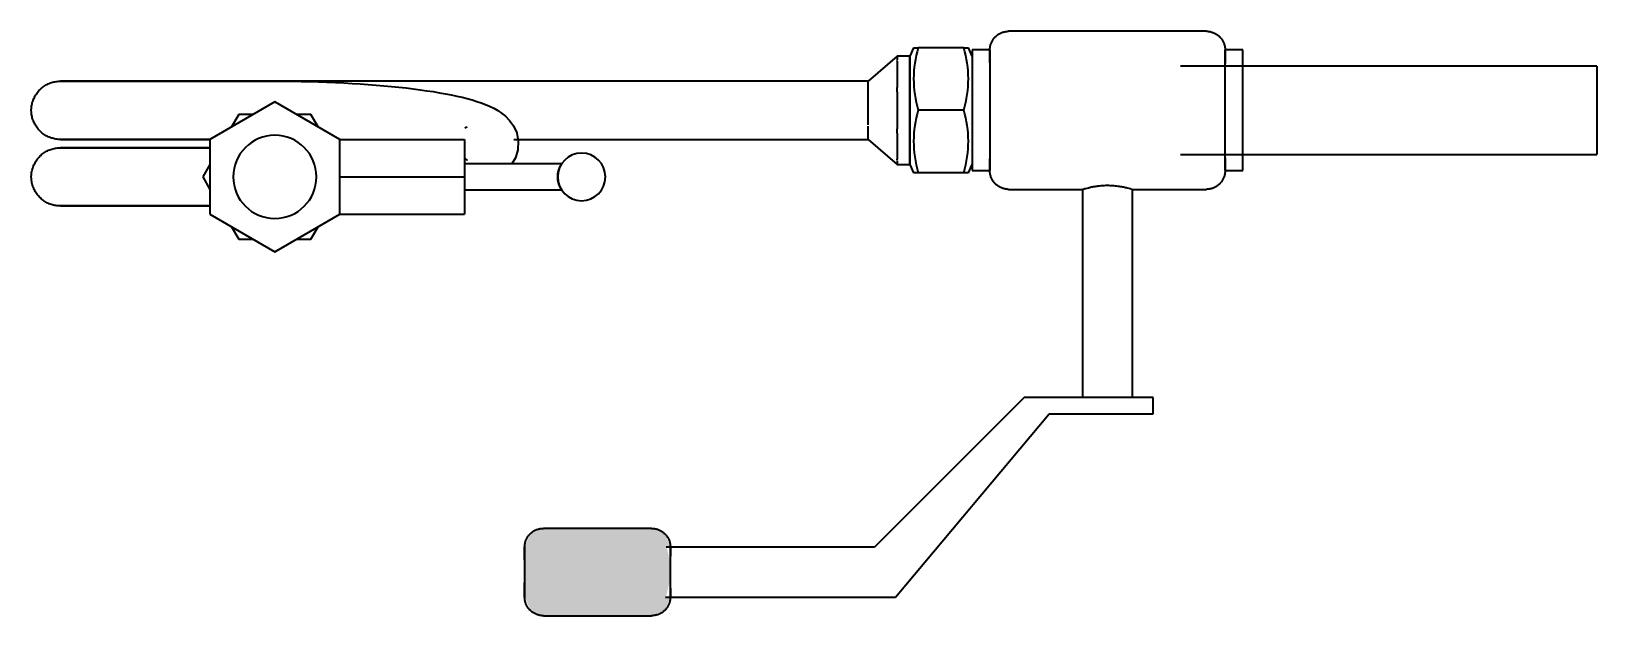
# Model space of a CAD drawing. Header units: millimetres. Extents: x -11989 to -4071, y -1478 to 4600.
# Drawn here: x -9270.4 to -8894.4, y 3914 to 4054.5 of the extents above; entities that cross this region are included whole.
import ezdxf

# ---------------------------------------------------------------- set-up
doc = ezdxf.new("R2010")
doc.units = ezdxf.units.MM
doc.layers.add('P-PIPE', color=7, linetype='Continuous', lineweight=35)

# ---------------------------------------------------------------- blocks, each defined once
blk = doc.blocks.new('Закладная угловая СГК _с перкинсом_ - Закладная угловая СГК _с перкинсом_-V35-Разрез 4')
at = {"layer": 'P-PIPE', "true_color": 0xff8000}
for points in [[(-9147.43, 3914), (-9147.43, 3935), (-9150.61, 3933.68), (-9151.93, 3930.5), (-9151.93, 3918.5), (-9151.62, 3918.02), (-9150.61, 3915.32), (-9150.08, 3915.1)], [(-9147.43, 3914), (-9121.43, 3914), (-9121.43, 3935), (-9147.43, 3935), (-9147.43, 3915.41)], [(-9121.43, 3914), (-9118.25, 3915.32), (-9116.93, 3918.5), (-9117.94, 3918.72), (-9117.16, 3921.8), (-9117.05, 3923.01), (-9117.05, 3927), (-9117.68, 3930.02), (-9117.95, 3930.5), (-9116.93, 3930.5), (-9118.25, 3933.68), (-9121.43, 3935), (-9121.43, 3915.41)]]:
    blk.add_hatch(color=30, dxfattribs=at).paths.add_polyline_path(points)
at = {"layer": 'P-PIPE'}
for p, q in [((-8988.18, 4054.5), (-9035.68, 4054.5)), ((-9058.5, 4050.5), (-9059.43, 4048.5)), ((-9046.43, 4050.5), (-9057.43, 4050.5)), ((-9044.43, 4048.5), (-9045.35, 4050.5)), ((-9040.18, 4050), (-9044.43, 4050)), ((-9044.43, 4050), (-9044.43, 4021)), ((-9040.18, 4050), (-9040.18, 4021)), ((-8979.43, 4050), (-8983.68, 4050)), ((-8983.68, 4021), (-8983.68, 4050)), ((-8979.43, 4021), (-8979.43, 4050)), ((-9062.43, 4048.5), (-9069.43, 4042.5)), ((-9059.43, 4048.5), (-9062.43, 4048.5)), ((-9062.43, 4048.5), (-9062.43, 4047.61)), ((-9062.43, 4047.28), (-9062.43, 4047.51)), ((-9062.43, 4047.28), (-9062.43, 4040.99)), ((-9059.43, 4022.5), (-9059.43, 4048.5)), ((-9059.43, 4048.5), (-9059.43, 4035.5)), ((-8894.43, 4046.15), (-8994.43, 4046.15)), ((-8894.43, 4046.15), (-8894.43, 4035.5)), ((-9069.43, 4042.5), (-9211.93, 4042.5)), ((-9069.43, 4042.16), (-9069.43, 4042.5)), ((-9069.43, 4039.07), (-9069.43, 4042.16)), ((-9069.43, 4031.98), (-9069.43, 4039.02)), ((-9062.43, 4039.94), (-9062.43, 4041)), ((-9062.43, 4039.95), (-9062.43, 4031.05)), ((-9211.93, 4037.5), (-9227.52, 4028.5)), ((-9220.59, 4034.5), (-9222.32, 4031.5)), ((-9217.12, 4034.5), (-9220.59, 4034.5)), ((-9196.34, 4028.5), (-9211.93, 4037.5)), ((-9203.27, 4034.5), (-9206.73, 4034.5)), ((-9201.54, 4031.5), (-9203.27, 4034.5)), ((-9059.43, 4035.5), (-9059.43, 4022.5)), ((-9046.43, 4035.5), (-9057.43, 4035.5)), ((-8894.43, 4035.5), (-8894.43, 4024.85)), ((-9069.43, 4028.5), (-9069.43, 4031.7)), ((-9062.43, 4030), (-9062.43, 4031.06)), ((-9227.52, 4028.5), (-9227.52, 4010.5)), ((-9196.34, 4028.5), (-9166.34, 4028.5)), ((-9196.34, 4010.5), (-9196.34, 4028.5)), ((-9166.34, 4028.5), (-9166.34, 4019.5)), ((-9154.51, 4028.5), (-9069.43, 4028.5)), ((-9069.43, 4028.5), (-9062.43, 4022.5)), ((-9062.43, 4030.01), (-9062.43, 4023.72)), ((-9062.43, 4023.48), (-9062.43, 4023.72)), ((-9062.43, 4023.39), (-9062.43, 4022.5)), ((-8994.43, 4024.85), (-8894.43, 4024.85)), ((-9227.52, 4022.5), (-9229.25, 4019.5)), ((-9229.25, 4019.5), (-9227.52, 4016.5)), ((-9196.34, 4019.5), (-9166.34, 4019.5)), ((-9143.04, 4022.65), (-9166.34, 4022.65)), ((-9166.34, 4019.5), (-9166.34, 4010.5)), ((-9062.43, 4022.5), (-9059.43, 4022.5)), ((-9059.43, 4022.5), (-9058.5, 4020.5)), ((-9046.43, 4020.5), (-9057.43, 4020.5)), ((-9045.35, 4020.5), (-9044.43, 4022.5)), ((-9044.43, 4021), (-9040.18, 4021)), ((-8983.68, 4021), (-8979.43, 4021)), ((-9166.34, 4016.35), (-9143.04, 4016.35)), ((-9035.68, 4016.5), (-9017.93, 4016.5)), ((-9017.93, 4016.5), (-9017.93, 3966.5)), ((-9005.93, 4016.5), (-8988.18, 4016.5)), ((-9005.93, 3966.5), (-9005.93, 4016.5)), ((-9227.52, 4010.5), (-9211.93, 4001.5)), ((-9211.93, 4001.5), (-9196.34, 4010.5)), ((-9196.34, 4010.5), (-9166.34, 4010.5)), ((-9222.32, 4007.5), (-9220.59, 4004.5)), ((-9220.59, 4004.5), (-9217.12, 4004.5)), ((-9206.73, 4004.5), (-9203.27, 4004.5)), ((-9203.27, 4004.5), (-9201.54, 4007.5)), ((-9031.93, 3966.5), (-9067.93, 3930.5)), ((-9000.93, 3966.5), (-9031.93, 3966.5)), ((-9000.93, 3962.5), (-9000.93, 3966.5)), ((-9062.85, 3918.5), (-9025.93, 3962.5)), ((-9025.93, 3962.5), (-9000.93, 3962.5)), ((-9121.43, 3935), (-9147.43, 3935)), ((-9067.93, 3930.5), (-9117.95, 3930.5)), ((-9118.12, 3918.5), (-9062.85, 3918.5)), ((-9147.43, 3914), (-9121.43, 3914))]:
    blk.add_line(p, q, dxfattribs=at)
at = {"layer": 'P-PIPE', "flags": 128}
for points in [[(-9040.18, 4050), (-9040.17, 4050.18), (-9040.16, 4050.36), (-9040.15, 4050.54), (-9040.12, 4050.72), (-9040.09, 4050.89), (-9040.05, 4051.07), (-9040, 4051.24), (-9039.95, 4051.42), (-9039.89, 4051.59), (-9039.82, 4051.75), (-9039.75, 4051.92), (-9039.67, 4052.08), (-9039.58, 4052.24), (-9039.49, 4052.39), (-9039.39, 4052.54), (-9039.29, 4052.69), (-9039.18, 4052.83), (-9039.06, 4052.97), (-9038.94, 4053.1), (-9038.81, 4053.23), (-9038.68, 4053.35), (-9038.55, 4053.47), (-9038.4, 4053.58), (-9038.26, 4053.69), (-9038.11, 4053.79), (-9037.96, 4053.88), (-9037.8, 4053.97), (-9037.64, 4054.05), (-9037.48, 4054.13), (-9037.31, 4054.19), (-9037.14, 4054.26), (-9036.97, 4054.31), (-9036.8, 4054.36), (-9036.62, 4054.4), (-9036.44, 4054.43), (-9036.27, 4054.46), (-9036.09, 4054.48), (-9035.91, 4054.49), (-9035.73, 4054.5), (-9035.68, 4054.5)], [(-8988.18, 4054.5), (-8988, 4054.5), (-8987.82, 4054.49), (-8987.64, 4054.47), (-8987.46, 4054.44), (-8987.28, 4054.41), (-8987.11, 4054.37), (-8986.93, 4054.32), (-8986.76, 4054.27), (-8986.59, 4054.21), (-8986.43, 4054.14), (-8986.26, 4054.07), (-8986.1, 4053.99), (-8985.94, 4053.91), (-8985.79, 4053.81), (-8985.64, 4053.71), (-8985.49, 4053.61), (-8985.35, 4053.5), (-8985.21, 4053.38), (-8985.08, 4053.26), (-8984.95, 4053.14), (-8984.83, 4053), (-8984.71, 4052.87), (-8984.6, 4052.73), (-8984.49, 4052.58), (-8984.39, 4052.43), (-8984.3, 4052.28), (-8984.21, 4052.12), (-8984.13, 4051.96), (-8984.05, 4051.8), (-8983.98, 4051.63), (-8983.92, 4051.46), (-8983.87, 4051.29), (-8983.82, 4051.12), (-8983.78, 4050.94), (-8983.74, 4050.76), (-8983.72, 4050.59), (-8983.7, 4050.41), (-8983.68, 4050.23), (-8983.68, 4050.05), (-8983.68, 4050)], [(-9040.18, 4046.94), (-9040.18, 4047.29), (-9040.18, 4047.62), (-9040.18, 4047.92), (-9040.18, 4048.21), (-9040.18, 4048.48), (-9040.18, 4048.73), (-9040.18, 4048.96), (-9040.18, 4049.16), (-9040.18, 4049.35), (-9040.18, 4049.51), (-9040.18, 4049.65), (-9040.18, 4049.76), (-9040.18, 4049.85), (-9040.18, 4049.93), (-9040.18, 4049.97), (-9040.18, 4050), (-9040.18, 4050)], [(-9040.18, 4050), (-9040.18, 4049.99), (-9040.18, 4049.95), (-9040.18, 4049.9), (-9040.18, 4049.81), (-9040.18, 4049.71), (-9040.18, 4049.58), (-9040.18, 4049.44), (-9040.18, 4049.26), (-9040.18, 4049.07), (-9040.18, 4048.86), (-9040.18, 4048.62), (-9040.18, 4048.36), (-9040.18, 4048.08), (-9040.18, 4047.79), (-9040.18, 4047.47), (-9040.18, 4047.13), (-9040.18, 4046.77), (-9040.18, 4046.4), (-9040.18, 4046.01), (-9040.18, 4045.6), (-9040.18, 4045.18), (-9040.18, 4044.74), (-9040.18, 4044.28), (-9040.18, 4043.82), (-9040.18, 4043.33), (-9040.18, 4042.84), (-9040.18, 4042.33), (-9040.18, 4041.82), (-9040.18, 4041.29), (-9040.18, 4040.75), (-9040.18, 4040.21), (-9040.18, 4039.66), (-9040.18, 4039.1), (-9040.18, 4038.53), (-9040.18, 4037.96), (-9040.18, 4037.39), (-9040.18, 4036.81), (-9040.18, 4036.24), (-9040.18, 4035.66), (-9040.18, 4035.08), (-9040.18, 4034.5), (-9040.18, 4033.92), (-9040.18, 4033.34), (-9040.18, 4032.77), (-9040.18, 4032.21), (-9040.18, 4031.64), (-9040.18, 4031.09), (-9040.18, 4030.54), (-9040.18, 4030), (-9040.18, 4029.47), (-9040.18, 4028.94), (-9040.18, 4028.43), (-9040.18, 4027.93), (-9040.18, 4027.44), (-9040.18, 4026.97), (-9040.18, 4026.5), (-9040.18, 4026.06), (-9040.18, 4025.62), (-9040.18, 4025.21), (-9040.18, 4024.81), (-9040.18, 4024.42), (-9040.18, 4024.06), (-9040.18, 4023.71), (-9040.18, 4023.38), (-9040.18, 4023.08), (-9040.18, 4022.79), (-9040.18, 4022.52), (-9040.18, 4022.27), (-9040.18, 4022.04), (-9040.18, 4021.84), (-9040.18, 4021.65), (-9040.18, 4021.49), (-9040.18, 4021.35), (-9040.18, 4021.24), (-9040.18, 4021.15), (-9040.18, 4021.07), (-9040.18, 4021.03), (-9040.18, 4021), (-9040.18, 4021)], [(-8983.68, 4050), (-8983.68, 4049.99), (-8983.68, 4049.95), (-8983.68, 4049.9), (-8983.68, 4049.81), (-8983.68, 4049.71), (-8983.68, 4049.58), (-8983.68, 4049.44), (-8983.68, 4049.26), (-8983.68, 4049.07), (-8983.68, 4048.86), (-8983.68, 4048.62), (-8983.68, 4048.36), (-8983.68, 4048.08), (-8983.68, 4047.79), (-8983.68, 4047.47), (-8983.68, 4047.13), (-8983.68, 4046.77)], [(-8983.68, 4021), (-8983.68, 4021.01), (-8983.68, 4021.05), (-8983.68, 4021.1), (-8983.68, 4021.19), (-8983.68, 4021.29), (-8983.68, 4021.42), (-8983.68, 4021.56), (-8983.68, 4021.74), (-8983.68, 4021.93), (-8983.68, 4022.14), (-8983.68, 4022.38), (-8983.68, 4022.64), (-8983.68, 4022.92), (-8983.68, 4023.21), (-8983.68, 4023.53), (-8983.68, 4023.87), (-8983.68, 4024.23), (-8983.68, 4024.6), (-8983.68, 4024.99), (-8983.68, 4025.4), (-8983.68, 4025.82), (-8983.68, 4026.26), (-8983.68, 4026.72), (-8983.68, 4027.18), (-8983.68, 4027.67), (-8983.68, 4028.16), (-8983.68, 4028.67), (-8983.68, 4029.18), (-8983.68, 4029.71), (-8983.68, 4030.25), (-8983.68, 4030.79), (-8983.68, 4031.34), (-8983.68, 4031.9), (-8983.68, 4032.47), (-8983.68, 4033.04), (-8983.68, 4033.61), (-8983.68, 4034.19), (-8983.68, 4034.76), (-8983.68, 4035.34), (-8983.68, 4035.92), (-8983.68, 4036.5), (-8983.68, 4037.08), (-8983.68, 4037.66), (-8983.68, 4038.23), (-8983.68, 4038.79), (-8983.68, 4039.36), (-8983.68, 4039.91), (-8983.68, 4040.46), (-8983.68, 4041), (-8983.68, 4041.53), (-8983.68, 4042.06), (-8983.68, 4042.57), (-8983.68, 4043.07), (-8983.68, 4043.56), (-8983.68, 4044.03), (-8983.68, 4044.5), (-8983.68, 4044.94), (-8983.68, 4045.38), (-8983.68, 4045.79), (-8983.68, 4046.19), (-8983.68, 4046.58), (-8983.68, 4046.94), (-8983.68, 4047.29), (-8983.68, 4047.62), (-8983.68, 4047.92), (-8983.68, 4048.21), (-8983.68, 4048.48), (-8983.68, 4048.73), (-8983.68, 4048.96), (-8983.68, 4049.16), (-8983.68, 4049.35), (-8983.68, 4049.51), (-8983.68, 4049.65), (-8983.68, 4049.76), (-8983.68, 4049.85), (-8983.68, 4049.93), (-8983.68, 4049.97), (-8983.68, 4050), (-8983.68, 4050)], [(-9265.58, 4028.84), (-9265.84, 4028.93), (-9266.1, 4029.03), (-9266.36, 4029.14), (-9266.61, 4029.27), (-9266.86, 4029.4), (-9267.1, 4029.54), (-9267.33, 4029.69), (-9267.56, 4029.85), (-9267.79, 4030.02), (-9268, 4030.2), (-9268.21, 4030.39), (-9268.41, 4030.58), (-9268.6, 4030.79), (-9268.79, 4031), (-9268.96, 4031.21), (-9269.13, 4031.44), (-9269.29, 4031.67), (-9269.44, 4031.91), (-9269.58, 4032.15), (-9269.7, 4032.4), (-9269.82, 4032.65), (-9269.93, 4032.91), (-9270.03, 4033.17), (-9270.12, 4033.44), (-9270.2, 4033.71), (-9270.26, 4033.98), (-9270.32, 4034.25), (-9270.36, 4034.53), (-9270.39, 4034.81), (-9270.42, 4035.09), (-9270.43, 4035.37), (-9270.43, 4035.65), (-9270.42, 4035.93), (-9270.39, 4036.21), (-9270.36, 4036.48), (-9270.31, 4036.76), (-9270.26, 4037.04), (-9270.19, 4037.31), (-9270.11, 4037.58), (-9270.02, 4037.84), (-9269.93, 4038.1), (-9269.82, 4038.36), (-9269.7, 4038.61), (-9269.57, 4038.86), (-9269.43, 4039.11), (-9269.28, 4039.34), (-9269.12, 4039.57), (-9268.95, 4039.8), (-9268.78, 4040.02), (-9268.59, 4040.23), (-9268.4, 4040.43), (-9268.2, 4040.62), (-9267.99, 4040.81), (-9267.77, 4040.99), (-9267.55, 4041.16), (-9267.32, 4041.32), (-9267.08, 4041.47), (-9266.84, 4041.61), (-9266.6, 4041.74), (-9266.34, 4041.86), (-9266.09, 4041.98), (-9265.83, 4042.08), (-9265.56, 4042.17), (-9265.29, 4042.25), (-9265.02, 4042.32), (-9264.75, 4042.37), (-9264.47, 4042.42), (-9264.19, 4042.46), (-9263.92, 4042.48), (-9263.64, 4042.5), (-9263.43, 4042.5)], [(-9211.93, 4042.5), (-9213.99, 4042.5), (-9216.04, 4042.5), (-9218.09, 4042.5), (-9220.13, 4042.5), (-9222.16, 4042.5), (-9224.17, 4042.5), (-9226.16, 4042.5), (-9228.13, 4042.5), (-9230.07, 4042.5), (-9231.98, 4042.5), (-9233.86, 4042.5), (-9235.71, 4042.5), (-9237.52, 4042.5), (-9239.28, 4042.5), (-9241.01, 4042.5), (-9242.68, 4042.5), (-9244.31, 4042.5), (-9245.89, 4042.5), (-9247.41, 4042.5), (-9248.87, 4042.5), (-9250.28, 4042.5), (-9251.62, 4042.5), (-9252.9, 4042.5), (-9254.12, 4042.5), (-9255.26, 4042.5), (-9256.34, 4042.5), (-9257.35, 4042.5), (-9258.28, 4042.5), (-9259.14, 4042.5), (-9259.93, 4042.5), (-9260.64, 4042.5), (-9261.27, 4042.5), (-9261.82, 4042.5), (-9262.29, 4042.5), (-9262.68, 4042.5), (-9262.99, 4042.5), (-9263.22, 4042.5), (-9263.36, 4042.5), (-9263.43, 4042.5), (-9263.43, 4042.5)], [(-9263.43, 4042.5), (-9263.39, 4042.5), (-9263.26, 4042.5), (-9263.06, 4042.5), (-9262.77, 4042.5), (-9262.4, 4042.5), (-9261.95, 4042.5), (-9261.42, 4042.5), (-9260.81, 4042.5), (-9260.13, 4042.5), (-9259.36, 4042.5), (-9258.52, 4042.5), (-9257.61, 4042.5), (-9256.62, 4042.5), (-9255.56, 4042.5), (-9254.43, 4042.5), (-9253.24, 4042.5), (-9251.97, 4042.5), (-9250.65, 4042.5), (-9249.26, 4042.5), (-9247.81, 4042.5), (-9246.3, 4042.5), (-9244.74, 4042.5), (-9243.13, 4042.5), (-9241.46, 4042.5), (-9239.75, 4042.5), (-9238, 4042.5), (-9236.2, 4042.5), (-9234.37, 4042.5), (-9232.49, 4042.5), (-9230.59, 4042.5), (-9228.66, 4042.5), (-9226.69, 4042.5), (-9224.71, 4042.5), (-9222.7, 4042.5), (-9220.68, 4042.5), (-9218.65, 4042.5), (-9216.6, 4042.5), (-9214.54, 4042.5), (-9212.48, 4042.5), (-9211.93, 4042.5)], [(-9211.93, 4042.5), (-9209.83, 4042.49), (-9207.73, 4042.47), (-9205.63, 4042.44), (-9203.55, 4042.4), (-9201.48, 4042.34), (-9199.42, 4042.27), (-9197.38, 4042.18), (-9195.37, 4042.08), (-9193.38, 4041.98), (-9191.42, 4041.85), (-9189.48, 4041.72), (-9187.58, 4041.57), (-9185.72, 4041.42), (-9183.89, 4041.25), (-9182.11, 4041.06), (-9180.37, 4040.87), (-9178.67, 4040.67), (-9177.03, 4040.45), (-9175.43, 4040.22), (-9173.88, 4039.99), (-9172.39, 4039.74), (-9170.94, 4039.48), (-9169.56, 4039.21), (-9168.23, 4038.92), (-9166.95, 4038.63), (-9165.73, 4038.32), (-9164.56, 4037.99), (-9163.44, 4037.65), (-9162.36, 4037.29), (-9161.33, 4036.9), (-9160.34, 4036.48), (-9159.37, 4036.01), (-9158.41, 4035.47), (-9157.46, 4034.84), (-9156.5, 4034.06), (-9155.53, 4033.07), (-9154.6, 4031.76), (-9153.84, 4030.08), (-9153.45, 4028.07), (-9153.57, 4025.97), (-9154.16, 4024.09), (-9155, 4022.62)], [(-9165.74, 4031.46), (-9165.97, 4031.35), (-9166.33, 4031.18)], [(-9263.43, 4028.5), (-9263.71, 4028.51), (-9263.99, 4028.52), (-9264.27, 4028.55), (-9264.54, 4028.59), (-9264.82, 4028.64), (-9265.09, 4028.7), (-9265.36, 4028.77), (-9265.58, 4028.84)], [(-9227.52, 4028.5), (-9228.13, 4028.5), (-9230.07, 4028.5), (-9231.98, 4028.5), (-9233.86, 4028.5), (-9235.71, 4028.5), (-9237.52, 4028.5), (-9239.28, 4028.5), (-9241.01, 4028.5), (-9242.68, 4028.5), (-9244.31, 4028.5), (-9245.89, 4028.5), (-9247.41, 4028.5), (-9248.87, 4028.5), (-9250.28, 4028.5), (-9251.62, 4028.5), (-9252.9, 4028.5), (-9254.12, 4028.5), (-9255.26, 4028.5), (-9256.34, 4028.5), (-9257.35, 4028.5), (-9258.28, 4028.5), (-9259.14, 4028.5), (-9259.93, 4028.5), (-9260.64, 4028.5), (-9261.27, 4028.5), (-9261.82, 4028.5), (-9262.29, 4028.5), (-9262.68, 4028.5), (-9262.99, 4028.5), (-9263.22, 4028.5), (-9263.36, 4028.5), (-9263.43, 4028.5), (-9263.43, 4028.5)], [(-9263.43, 4028.5), (-9263.39, 4028.5), (-9263.26, 4028.5), (-9263.06, 4028.5), (-9262.77, 4028.5), (-9262.4, 4028.5), (-9261.95, 4028.5), (-9261.42, 4028.5), (-9260.81, 4028.5), (-9260.13, 4028.5), (-9259.36, 4028.5), (-9258.52, 4028.5), (-9257.61, 4028.5), (-9256.62, 4028.5), (-9255.56, 4028.5), (-9254.43, 4028.5), (-9253.24, 4028.5), (-9251.97, 4028.5), (-9250.65, 4028.5), (-9249.26, 4028.5), (-9247.81, 4028.5), (-9246.3, 4028.5), (-9244.74, 4028.5), (-9243.13, 4028.5), (-9241.46, 4028.5), (-9239.75, 4028.5), (-9238, 4028.5), (-9236.2, 4028.5), (-9234.37, 4028.5), (-9232.49, 4028.5), (-9230.59, 4028.5), (-9228.66, 4028.5), (-9227.52, 4028.5)], [(-9263.43, 4012.5), (-9263.71, 4012.51), (-9263.99, 4012.52), (-9264.27, 4012.55), (-9264.54, 4012.59), (-9264.82, 4012.64), (-9265.09, 4012.7), (-9265.36, 4012.77), (-9265.63, 4012.86), (-9265.89, 4012.95), (-9266.15, 4013.05), (-9266.41, 4013.17), (-9266.66, 4013.29), (-9266.91, 4013.43), (-9267.15, 4013.57), (-9267.38, 4013.72), (-9267.61, 4013.89), (-9267.83, 4014.06), (-9268.04, 4014.24), (-9268.25, 4014.43), (-9268.45, 4014.62), (-9268.64, 4014.83), (-9268.82, 4015.04), (-9269, 4015.26), (-9269.16, 4015.49), (-9269.32, 4015.72), (-9269.47, 4015.96), (-9269.6, 4016.2), (-9269.73, 4016.45), (-9269.85, 4016.7), (-9269.95, 4016.96), (-9270.05, 4017.23), (-9270.13, 4017.49), (-9270.21, 4017.76), (-9270.27, 4018.04), (-9270.33, 4018.31), (-9270.37, 4018.59), (-9270.4, 4018.87), (-9270.42, 4019.14), (-9270.43, 4019.42), (-9270.43, 4019.7), (-9270.41, 4019.98), (-9270.39, 4020.26), (-9270.35, 4020.54), (-9270.3, 4020.82), (-9270.25, 4021.09), (-9270.18, 4021.36), (-9270.1, 4021.63), (-9270.01, 4021.9), (-9269.9, 4022.16), (-9269.79, 4022.41), (-9269.67, 4022.67), (-9269.54, 4022.91), (-9269.4, 4023.15), (-9269.25, 4023.39), (-9269.09, 4023.62), (-9268.92, 4023.84), (-9268.74, 4024.06), (-9268.55, 4024.27), (-9268.36, 4024.47), (-9268.16, 4024.66), (-9267.95, 4024.85), (-9267.73, 4025.02), (-9267.5, 4025.19), (-9267.27, 4025.35), (-9267.04, 4025.5), (-9266.79, 4025.64), (-9266.55, 4025.77), (-9266.29, 4025.89), (-9266.04, 4026), (-9265.77, 4026.1), (-9265.51, 4026.18), (-9265.24, 4026.26), (-9264.97, 4026.33), (-9264.69, 4026.38), (-9264.42, 4026.43), (-9264.14, 4026.46), (-9263.86, 4026.49), (-9263.58, 4026.5), (-9263.43, 4026.5)], [(-9227.52, 4026.5), (-9228.3, 4026.5), (-9230.24, 4026.5), (-9232.15, 4026.5), (-9234.03, 4026.5), (-9235.87, 4026.5), (-9237.67, 4026.5), (-9239.44, 4026.5), (-9241.16, 4026.5), (-9242.83, 4026.5), (-9244.45, 4026.5), (-9246.02, 4026.5), (-9247.54, 4026.5), (-9249, 4026.5), (-9250.4, 4026.5), (-9251.74, 4026.5), (-9253.01, 4026.5), (-9254.22, 4026.5), (-9255.36, 4026.5), (-9256.43, 4026.5), (-9257.43, 4026.5), (-9258.36, 4026.5), (-9259.22, 4026.5), (-9259.99, 4026.5), (-9260.69, 4026.5), (-9261.32, 4026.5), (-9261.86, 4026.5), (-9262.33, 4026.5), (-9262.71, 4026.5), (-9263.01, 4026.5), (-9263.23, 4026.5), (-9263.37, 4026.5), (-9263.43, 4026.5), (-9263.43, 4026.5)], [(-9263.43, 4026.5), (-9263.39, 4026.5), (-9263.26, 4026.5), (-9263.06, 4026.5), (-9262.77, 4026.5), (-9262.4, 4026.5), (-9261.95, 4026.5), (-9261.42, 4026.5), (-9260.81, 4026.5), (-9260.13, 4026.5), (-9259.36, 4026.5), (-9258.52, 4026.5), (-9257.61, 4026.5), (-9256.62, 4026.5), (-9255.56, 4026.5), (-9254.43, 4026.5), (-9253.24, 4026.5), (-9251.97, 4026.5), (-9250.65, 4026.5), (-9249.26, 4026.5), (-9247.81, 4026.5), (-9246.3, 4026.5), (-9244.74, 4026.5), (-9243.13, 4026.5), (-9241.46, 4026.5), (-9239.75, 4026.5), (-9238, 4026.5), (-9236.2, 4026.5), (-9234.37, 4026.5), (-9232.49, 4026.5), (-9230.59, 4026.5), (-9228.66, 4026.5), (-9227.52, 4026.5)], [(-9165.66, 4023.49), (-9165.74, 4023.54), (-9165.97, 4023.65), (-9166.33, 4023.82)], [(-9040.18, 4021), (-9040.18, 4021.01), (-9040.18, 4021.05), (-9040.18, 4021.1), (-9040.18, 4021.19), (-9040.18, 4021.29), (-9040.18, 4021.42), (-9040.18, 4021.56), (-9040.18, 4021.74), (-9040.18, 4021.93), (-9040.18, 4022.14), (-9040.18, 4022.38), (-9040.18, 4022.64), (-9040.18, 4022.92), (-9040.18, 4023.21), (-9040.18, 4023.53), (-9040.18, 4023.87)], [(-8983.68, 4024.06), (-8983.68, 4023.71), (-8983.68, 4023.38), (-8983.68, 4023.08), (-8983.68, 4022.79), (-8983.68, 4022.52), (-8983.68, 4022.27), (-8983.68, 4022.04), (-8983.68, 4021.84), (-8983.68, 4021.65), (-8983.68, 4021.49), (-8983.68, 4021.35), (-8983.68, 4021.24), (-8983.68, 4021.15), (-8983.68, 4021.07), (-8983.68, 4021.03), (-8983.68, 4021), (-8983.68, 4021)], [(-9035.68, 4016.5), (-9035.86, 4016.5), (-9036.04, 4016.51), (-9036.22, 4016.53), (-9036.4, 4016.56), (-9036.57, 4016.59), (-9036.75, 4016.63), (-9036.92, 4016.68), (-9037.09, 4016.73), (-9037.26, 4016.79), (-9037.43, 4016.86), (-9037.59, 4016.93), (-9037.76, 4017.01), (-9037.91, 4017.09), (-9038.07, 4017.19), (-9038.22, 4017.29), (-9038.37, 4017.39), (-9038.51, 4017.5), (-9038.65, 4017.62), (-9038.78, 4017.74), (-9038.91, 4017.86), (-9039.03, 4018), (-9039.15, 4018.13), (-9039.26, 4018.27), (-9039.36, 4018.42), (-9039.46, 4018.57), (-9039.56, 4018.72), (-9039.65, 4018.88), (-9039.73, 4019.04), (-9039.8, 4019.2), (-9039.87, 4019.37), (-9039.93, 4019.54), (-9039.99, 4019.71), (-9040.04, 4019.88), (-9040.08, 4020.06), (-9040.11, 4020.24), (-9040.14, 4020.41), (-9040.16, 4020.59), (-9040.17, 4020.77), (-9040.18, 4020.95), (-9040.18, 4021)], [(-8983.68, 4021), (-8983.68, 4020.82), (-8983.69, 4020.64), (-8983.71, 4020.46), (-8983.74, 4020.28), (-8983.77, 4020.11), (-8983.81, 4019.93), (-8983.85, 4019.76), (-8983.91, 4019.58), (-8983.97, 4019.41), (-8984.03, 4019.25), (-8984.11, 4019.08), (-8984.19, 4018.92), (-8984.27, 4018.76), (-8984.37, 4018.61), (-8984.46, 4018.46), (-8984.57, 4018.31), (-8984.68, 4018.17), (-8984.8, 4018.03), (-8984.92, 4017.9), (-8985.04, 4017.77), (-8985.17, 4017.65), (-8985.31, 4017.53), (-8985.45, 4017.42), (-8985.6, 4017.31), (-8985.75, 4017.21), (-8985.9, 4017.12), (-8986.06, 4017.03), (-8986.22, 4016.95), (-8986.38, 4016.87), (-8986.55, 4016.81), (-8986.72, 4016.74), (-8986.89, 4016.69), (-8987.06, 4016.64), (-8987.24, 4016.6), (-8987.41, 4016.57), (-8987.59, 4016.54), (-8987.77, 4016.52), (-8987.95, 4016.51), (-8988.13, 4016.5), (-8988.18, 4016.5)], [(-9227.52, 4012.5), (-9228.13, 4012.5), (-9230.07, 4012.5), (-9231.98, 4012.5), (-9233.86, 4012.5), (-9235.71, 4012.5), (-9237.52, 4012.5), (-9239.28, 4012.5), (-9241.01, 4012.5), (-9242.68, 4012.5), (-9244.31, 4012.5), (-9245.89, 4012.5), (-9247.41, 4012.5), (-9248.87, 4012.5), (-9250.28, 4012.5), (-9251.62, 4012.5), (-9252.9, 4012.5), (-9254.12, 4012.5), (-9255.26, 4012.5), (-9256.34, 4012.5), (-9257.35, 4012.5), (-9258.28, 4012.5), (-9259.14, 4012.5), (-9259.93, 4012.5), (-9260.64, 4012.5), (-9261.27, 4012.5), (-9261.82, 4012.5), (-9262.29, 4012.5), (-9262.68, 4012.5), (-9262.99, 4012.5), (-9263.22, 4012.5), (-9263.36, 4012.5), (-9263.43, 4012.5), (-9263.43, 4012.5)], [(-9263.43, 4012.5), (-9263.39, 4012.5), (-9263.26, 4012.5), (-9263.06, 4012.5), (-9262.77, 4012.5), (-9262.4, 4012.5), (-9261.95, 4012.5), (-9261.42, 4012.5), (-9260.81, 4012.5), (-9260.13, 4012.5), (-9259.36, 4012.5), (-9258.52, 4012.5), (-9257.61, 4012.5), (-9256.62, 4012.5), (-9255.56, 4012.5), (-9254.43, 4012.5), (-9253.24, 4012.5), (-9251.97, 4012.5), (-9250.65, 4012.5), (-9249.26, 4012.5), (-9247.81, 4012.5), (-9246.3, 4012.5), (-9244.74, 4012.5), (-9243.13, 4012.5), (-9241.46, 4012.5), (-9239.75, 4012.5), (-9238, 4012.5), (-9236.2, 4012.5), (-9234.37, 4012.5), (-9232.49, 4012.5), (-9230.59, 4012.5), (-9228.66, 4012.5), (-9227.52, 4012.5)], [(-9151.93, 3930.5), (-9151.92, 3930.68), (-9151.91, 3930.86), (-9151.9, 3931.04), (-9151.87, 3931.22), (-9151.84, 3931.39), (-9151.8, 3931.57), (-9151.75, 3931.74), (-9151.7, 3931.92), (-9151.64, 3932.09), (-9151.57, 3932.25), (-9151.5, 3932.42), (-9151.42, 3932.58), (-9151.33, 3932.74), (-9151.24, 3932.89), (-9151.14, 3933.04), (-9151.04, 3933.19), (-9150.93, 3933.33), (-9150.81, 3933.47), (-9150.69, 3933.6), (-9150.56, 3933.73), (-9150.43, 3933.85), (-9150.3, 3933.97), (-9150.15, 3934.08), (-9150.01, 3934.19), (-9149.86, 3934.29), (-9149.71, 3934.38), (-9149.55, 3934.47), (-9149.39, 3934.55), (-9149.23, 3934.63), (-9149.06, 3934.69), (-9148.89, 3934.76), (-9148.72, 3934.81), (-9148.55, 3934.86), (-9148.37, 3934.9), (-9148.19, 3934.93), (-9148.02, 3934.96), (-9147.84, 3934.98), (-9147.66, 3934.99), (-9147.48, 3935), (-9147.43, 3935)], [(-9121.43, 3935), (-9121.25, 3935), (-9121.07, 3934.99), (-9120.89, 3934.97), (-9120.71, 3934.94), (-9120.53, 3934.91), (-9120.36, 3934.87), (-9120.18, 3934.82), (-9120.01, 3934.77), (-9119.84, 3934.71), (-9119.68, 3934.64), (-9119.51, 3934.57), (-9119.35, 3934.49), (-9119.19, 3934.41), (-9119.04, 3934.31), (-9118.89, 3934.21), (-9118.74, 3934.11), (-9118.6, 3934), (-9118.46, 3933.88), (-9118.33, 3933.76), (-9118.2, 3933.64), (-9118.08, 3933.5), (-9117.96, 3933.37), (-9117.85, 3933.23), (-9117.74, 3933.08), (-9117.64, 3932.93), (-9117.55, 3932.78), (-9117.46, 3932.62), (-9117.38, 3932.46), (-9117.3, 3932.3), (-9117.23, 3932.13), (-9117.17, 3931.96), (-9117.12, 3931.79), (-9117.07, 3931.62), (-9117.03, 3931.44), (-9116.99, 3931.26), (-9116.97, 3931.09), (-9116.95, 3930.91), (-9116.93, 3930.73), (-9116.93, 3930.55), (-9116.93, 3930.5)], [(-9151.93, 3927.42), (-9151.93, 3927.63), (-9151.93, 3927.83), (-9151.93, 3928.03), (-9151.93, 3928.22), (-9151.93, 3928.41), (-9151.93, 3928.59), (-9151.93, 3928.76), (-9151.93, 3928.92), (-9151.93, 3929.08), (-9151.93, 3929.23), (-9151.93, 3929.38), (-9151.93, 3929.51), (-9151.93, 3929.64), (-9151.93, 3929.76), (-9151.93, 3929.87), (-9151.93, 3929.97), (-9151.93, 3930.07), (-9151.93, 3930.15), (-9151.93, 3930.23), (-9151.93, 3930.3), (-9151.93, 3930.35), (-9151.93, 3930.4), (-9151.93, 3930.44), (-9151.93, 3930.47), (-9151.93, 3930.49), (-9151.93, 3930.5), (-9151.93, 3930.5)], [(-9151.93, 3930.5), (-9151.93, 3930.5), (-9151.93, 3930.48), (-9151.93, 3930.46), (-9151.93, 3930.42), (-9151.93, 3930.38), (-9151.93, 3930.33), (-9151.93, 3930.27), (-9151.93, 3930.2), (-9151.93, 3930.12), (-9151.93, 3930.03), (-9151.93, 3929.93), (-9151.93, 3929.82), (-9151.93, 3929.71), (-9151.93, 3929.58), (-9151.93, 3929.45), (-9151.93, 3929.31), (-9151.93, 3929.17), (-9151.93, 3929.01), (-9151.93, 3928.85), (-9151.93, 3928.68), (-9151.93, 3928.5), (-9151.93, 3928.32), (-9151.93, 3928.13), (-9151.93, 3927.94), (-9151.93, 3927.74), (-9151.93, 3927.54), (-9151.93, 3927.33), (-9151.93, 3927.11), (-9151.93, 3926.9), (-9151.93, 3926.67), (-9151.93, 3926.45), (-9151.93, 3926.22), (-9151.93, 3925.99), (-9151.93, 3925.76), (-9151.93, 3925.52), (-9151.93, 3925.28), (-9151.93, 3925.04), (-9151.93, 3924.8), (-9151.93, 3924.56), (-9151.93, 3924.32), (-9151.93, 3924.09), (-9151.93, 3923.85), (-9151.93, 3923.61), (-9151.93, 3923.37), (-9151.93, 3923.14), (-9151.93, 3922.9), (-9151.93, 3922.67), (-9151.93, 3922.45), (-9151.93, 3922.22), (-9151.93, 3922), (-9151.93, 3921.79), (-9151.93, 3921.58), (-9151.93, 3921.37), (-9151.93, 3921.17), (-9151.93, 3920.97), (-9151.93, 3920.78), (-9151.93, 3920.59), (-9151.93, 3920.41), (-9151.93, 3920.24), (-9151.93, 3920.08), (-9151.93, 3919.92), (-9151.93, 3919.77), (-9151.93, 3919.62), (-9151.93, 3919.49), (-9151.93, 3919.36), (-9151.93, 3919.24), (-9151.93, 3919.13), (-9151.93, 3919.03), (-9151.93, 3918.93), (-9151.93, 3918.85), (-9151.93, 3918.77), (-9151.93, 3918.7), (-9151.93, 3918.65), (-9151.93, 3918.6), (-9151.93, 3918.56), (-9151.93, 3918.53), (-9151.93, 3918.51), (-9151.93, 3918.5), (-9151.93, 3918.5)], [(-9116.93, 3930.5), (-9116.93, 3930.48), (-9116.93, 3930.46), (-9116.93, 3930.42), (-9116.93, 3930.38), (-9116.93, 3930.33), (-9116.93, 3930.27), (-9116.93, 3930.2), (-9116.93, 3930.12), (-9116.93, 3930.03), (-9116.93, 3929.93), (-9116.93, 3929.82), (-9116.93, 3929.71), (-9116.93, 3929.58), (-9116.93, 3929.45), (-9116.93, 3929.31), (-9116.93, 3929.17), (-9116.93, 3929.01), (-9116.93, 3928.85), (-9116.93, 3928.68), (-9116.93, 3928.5), (-9116.93, 3928.32)], [(-9116.93, 3918.5), (-9116.93, 3918.52), (-9116.93, 3918.54), (-9116.93, 3918.58), (-9116.93, 3918.62), (-9116.93, 3918.67), (-9116.93, 3918.73), (-9116.93, 3918.8), (-9116.93, 3918.88), (-9116.93, 3918.97), (-9116.93, 3919.07), (-9116.93, 3919.18), (-9116.93, 3919.29), (-9116.93, 3919.42), (-9116.93, 3919.55), (-9116.93, 3919.69), (-9116.93, 3919.83), (-9116.93, 3919.99), (-9116.93, 3920.15), (-9116.93, 3920.32), (-9116.93, 3920.5), (-9116.93, 3920.68), (-9116.93, 3920.87), (-9116.93, 3921.06), (-9116.93, 3921.26), (-9116.93, 3921.46), (-9116.93, 3921.67), (-9116.93, 3921.89), (-9116.93, 3922.1), (-9116.93, 3922.33), (-9116.93, 3922.55), (-9116.93, 3922.78), (-9116.93, 3923.01), (-9116.93, 3923.24), (-9116.93, 3923.48), (-9116.93, 3923.72), (-9116.93, 3923.96), (-9116.93, 3924.2), (-9116.93, 3924.44), (-9116.93, 3924.68), (-9116.93, 3924.91), (-9116.93, 3925.15), (-9116.93, 3925.39), (-9116.93, 3925.63), (-9116.93, 3925.86), (-9116.93, 3926.1), (-9116.93, 3926.33), (-9116.93, 3926.55), (-9116.93, 3926.78), (-9116.93, 3927), (-9116.93, 3927.21), (-9116.93, 3927.42), (-9116.93, 3927.63), (-9116.93, 3927.83), (-9116.93, 3928.03), (-9116.93, 3928.22), (-9116.93, 3928.41), (-9116.93, 3928.59), (-9116.93, 3928.76), (-9116.93, 3928.92), (-9116.93, 3929.08), (-9116.93, 3929.23), (-9116.93, 3929.38), (-9116.93, 3929.51), (-9116.93, 3929.64), (-9116.93, 3929.76), (-9116.93, 3929.87), (-9116.93, 3929.97), (-9116.93, 3930.07), (-9116.93, 3930.15), (-9116.93, 3930.23), (-9116.93, 3930.3), (-9116.93, 3930.35), (-9116.93, 3930.4), (-9116.93, 3930.44), (-9116.93, 3930.47), (-9116.93, 3930.49), (-9116.93, 3930.5)], [(-9151.93, 3918.5), (-9151.93, 3918.5), (-9151.93, 3918.52), (-9151.93, 3918.54), (-9151.93, 3918.58), (-9151.93, 3918.62), (-9151.93, 3918.67), (-9151.93, 3918.73), (-9151.93, 3918.8), (-9151.93, 3918.88), (-9151.93, 3918.97), (-9151.93, 3919.07), (-9151.93, 3919.18), (-9151.93, 3919.29), (-9151.93, 3919.42), (-9151.93, 3919.55), (-9151.93, 3919.69), (-9151.93, 3919.83), (-9151.93, 3919.99), (-9151.93, 3920.15), (-9151.93, 3920.32), (-9151.93, 3920.5), (-9151.93, 3920.68), (-9151.93, 3920.87), (-9151.93, 3921.06), (-9151.93, 3921.26), (-9151.93, 3921.46), (-9151.93, 3921.67), (-9151.93, 3921.89)], [(-9147.43, 3914), (-9147.61, 3914), (-9147.79, 3914.01), (-9147.97, 3914.03), (-9148.15, 3914.06), (-9148.32, 3914.09), (-9148.5, 3914.13), (-9148.67, 3914.18), (-9148.84, 3914.23), (-9149.01, 3914.29), (-9149.18, 3914.36), (-9149.34, 3914.43), (-9149.51, 3914.51), (-9149.66, 3914.59), (-9149.82, 3914.69), (-9149.97, 3914.79), (-9150.12, 3914.89), (-9150.26, 3915), (-9150.4, 3915.12), (-9150.53, 3915.24), (-9150.66, 3915.36), (-9150.78, 3915.5), (-9150.9, 3915.63), (-9151.01, 3915.77), (-9151.11, 3915.92), (-9151.21, 3916.07), (-9151.31, 3916.22), (-9151.4, 3916.38), (-9151.48, 3916.54), (-9151.55, 3916.7), (-9151.62, 3916.87), (-9151.68, 3917.04), (-9151.74, 3917.21), (-9151.79, 3917.38), (-9151.83, 3917.56), (-9151.86, 3917.74), (-9151.89, 3917.91), (-9151.91, 3918.09), (-9151.92, 3918.27), (-9151.93, 3918.45), (-9151.93, 3918.5)], [(-9116.93, 3918.5), (-9116.93, 3918.32), (-9116.94, 3918.14), (-9116.96, 3917.96), (-9116.99, 3917.78), (-9117.02, 3917.61), (-9117.06, 3917.43), (-9117.1, 3917.26), (-9117.16, 3917.08), (-9117.22, 3916.91), (-9117.28, 3916.75), (-9117.36, 3916.58), (-9117.44, 3916.42), (-9117.52, 3916.26), (-9117.62, 3916.11), (-9117.71, 3915.96), (-9117.82, 3915.81), (-9117.93, 3915.67), (-9118.05, 3915.53), (-9118.17, 3915.4), (-9118.29, 3915.27), (-9118.42, 3915.15), (-9118.56, 3915.03), (-9118.7, 3914.92), (-9118.85, 3914.81), (-9119, 3914.71), (-9119.15, 3914.62), (-9119.31, 3914.53), (-9119.47, 3914.45), (-9119.63, 3914.37), (-9119.8, 3914.31), (-9119.97, 3914.24), (-9120.14, 3914.19), (-9120.31, 3914.14), (-9120.49, 3914.1), (-9120.66, 3914.07), (-9120.84, 3914.04), (-9121.02, 3914.02), (-9121.2, 3914.01), (-9121.38, 3914), (-9121.43, 3914)], [(-9116.93, 3920.59), (-9116.93, 3920.41), (-9116.93, 3920.24), (-9116.93, 3920.08), (-9116.93, 3919.92), (-9116.93, 3919.77), (-9116.93, 3919.62), (-9116.93, 3919.49), (-9116.93, 3919.36), (-9116.93, 3919.24), (-9116.93, 3919.13), (-9116.93, 3919.03), (-9116.93, 3918.93), (-9116.93, 3918.85), (-9116.93, 3918.77), (-9116.93, 3918.7), (-9116.93, 3918.65), (-9116.93, 3918.6), (-9116.93, 3918.56), (-9116.93, 3918.53), (-9116.93, 3918.51), (-9116.93, 3918.5)]]:
    blk.add_lwpolyline(points, dxfattribs=at)
at = {"layer": 'P-PIPE'}
for centre, radius, start, end in [((-9211.93, 4019.5), 10, 90, 270), ((-9211.93, 4019.5), 10, 90, 270), ((-9211.93, 4019.5), 10, 270, 90), ((-9211.93, 4019.5), 10, 270, 90), ((-9138.25, 4019.5), 5.73, 0, 180), ((-9138.25, 4019.5), 5.73, 180, 0)]:
    blk.add_arc(centre, radius, start, end, dxfattribs=at)
for points in [[(-9057.43, 4050.5), (-9058.14, 4048.07), (-9058.86, 4043.13), (-9058.14, 4038.07), (-9057.43, 4035.5)], [(-9058.5, 4050.5), (-9058.5, 4050.5), (-9058.14, 4050.5), (-9057.43, 4050.5)], [(-9058.5, 4050.5), (-9058.5, 4050.5), (-9058.14, 4050.5), (-9057.43, 4050.5)], [(-9046.43, 4035.5), (-9045.71, 4038.07), (-9045, 4043.13), (-9045.71, 4048.07), (-9046.43, 4050.5)], [(-9046.43, 4050.5), (-9045.71, 4050.5), (-9045.35, 4050.5), (-9045.35, 4050.5)], [(-9057.43, 4035.5), (-9058.14, 4033.07), (-9058.86, 4028.13), (-9058.14, 4023.07), (-9057.43, 4020.5)], [(-9046.43, 4020.5), (-9045.71, 4023.07), (-9045, 4028.13), (-9045.71, 4033.07), (-9046.43, 4035.5)], [(-9057.43, 4020.5), (-9058.14, 4020.5), (-9058.5, 4020.5), (-9058.5, 4020.5)], [(-9045.35, 4020.5), (-9045.35, 4020.5), (-9045.71, 4020.5), (-9046.43, 4020.5)]]:
    blk.add_open_spline(points, degree=3, dxfattribs=at)
for points, knots in [([(-9143.98, 4019.5), (-9143.98, 4019.69), (-9143.96, 4019.97), (-9143.92, 4020.33), (-9143.88, 4020.6), (-9143.82, 4020.85), (-9143.76, 4021.09), (-9143.68, 4021.32), (-9143.61, 4021.53), (-9143.53, 4021.73), (-9143.45, 4021.91), (-9143.37, 4022.08), (-9143.29, 4022.22), (-9143.23, 4022.35), (-9143.16, 4022.46), (-9143.11, 4022.54), (-9143.07, 4022.6), (-9143.05, 4022.64), (-9143.04, 4022.65), (-9143.05, 4022.64), (-9143.06, 4022.62), (-9143.07, 4022.6)], [0, 0, 0, 0, 0.0555556, 0.0833333, 0.1111111, 0.1388889, 0.1666667, 0.1944444, 0.2222222, 0.25, 0.2777778, 0.3055556, 0.3333333, 0.3611111, 0.3888889, 0.4166667, 0.4444444, 0.4722222, 0.5, 0.5277778, 0.5555556, 0.5555556, 0.5555556, 0.5555556]), ([(-9143.07, 4016.4), (-9143.06, 4016.38), (-9143.05, 4016.36), (-9143.04, 4016.35), (-9143.05, 4016.36), (-9143.07, 4016.4), (-9143.11, 4016.46), (-9143.16, 4016.54), (-9143.23, 4016.65), (-9143.29, 4016.78), (-9143.37, 4016.92), (-9143.45, 4017.09), (-9143.53, 4017.27), (-9143.61, 4017.47), (-9143.68, 4017.68), (-9143.76, 4017.91), (-9143.82, 4018.15), (-9143.88, 4018.4), (-9143.92, 4018.67), (-9143.96, 4019.03), (-9143.98, 4019.31), (-9143.98, 4019.5)], [0.4444444, 0.4444444, 0.4444444, 0.4444444, 0.4722222, 0.5, 0.5277778, 0.5555556, 0.5833333, 0.6111111, 0.6388889, 0.6666667, 0.6944444, 0.7222222, 0.75, 0.7777778, 0.8055556, 0.8333333, 0.8611111, 0.8888889, 0.9166667, 0.9444444, 1, 1, 1, 1]), ([(-9017.93, 4016.5), (-9017.92, 4016.5), (-9017.86, 4016.52), (-9017.59, 4016.6), (-9017.14, 4016.73), (-9016.55, 4016.89), (-9015.8, 4017.07), (-9014.95, 4017.23), (-9014, 4017.36), (-9012.9, 4017.46), (-9011.88, 4017.48), (-9011, 4017.45), (-9010.16, 4017.39), (-9009.12, 4017.27), (-9008.04, 4017.07), (-9007.14, 4016.85), (-9006.22, 4016.6), (-9005.94, 4016.5), (-9005.93, 4016.5)], [0, 0, 0, 0, 0.055556, 0.111111, 0.166667, 0.222222, 0.277778, 0.333333, 0.388889, 0.444444, 0.513889, 0.548611, 0.583333, 0.652778, 0.722222, 0.791667, 0.861111, 1, 1, 1, 1])]:
    blk.add_open_spline(points, degree=3, knots=knots, dxfattribs=at)

msp = doc.modelspace()

# ---------------------------------------------------------------- block references
at = {"layer": 'P-PIPE'}
msp.add_blockref('Закладная угловая СГК _с перкинсом_ - Закладная угловая СГК _с перкинсом_-V35-Разрез 4', (0, 0), dxfattribs=at)

doc.saveas('drawing.dxf')
